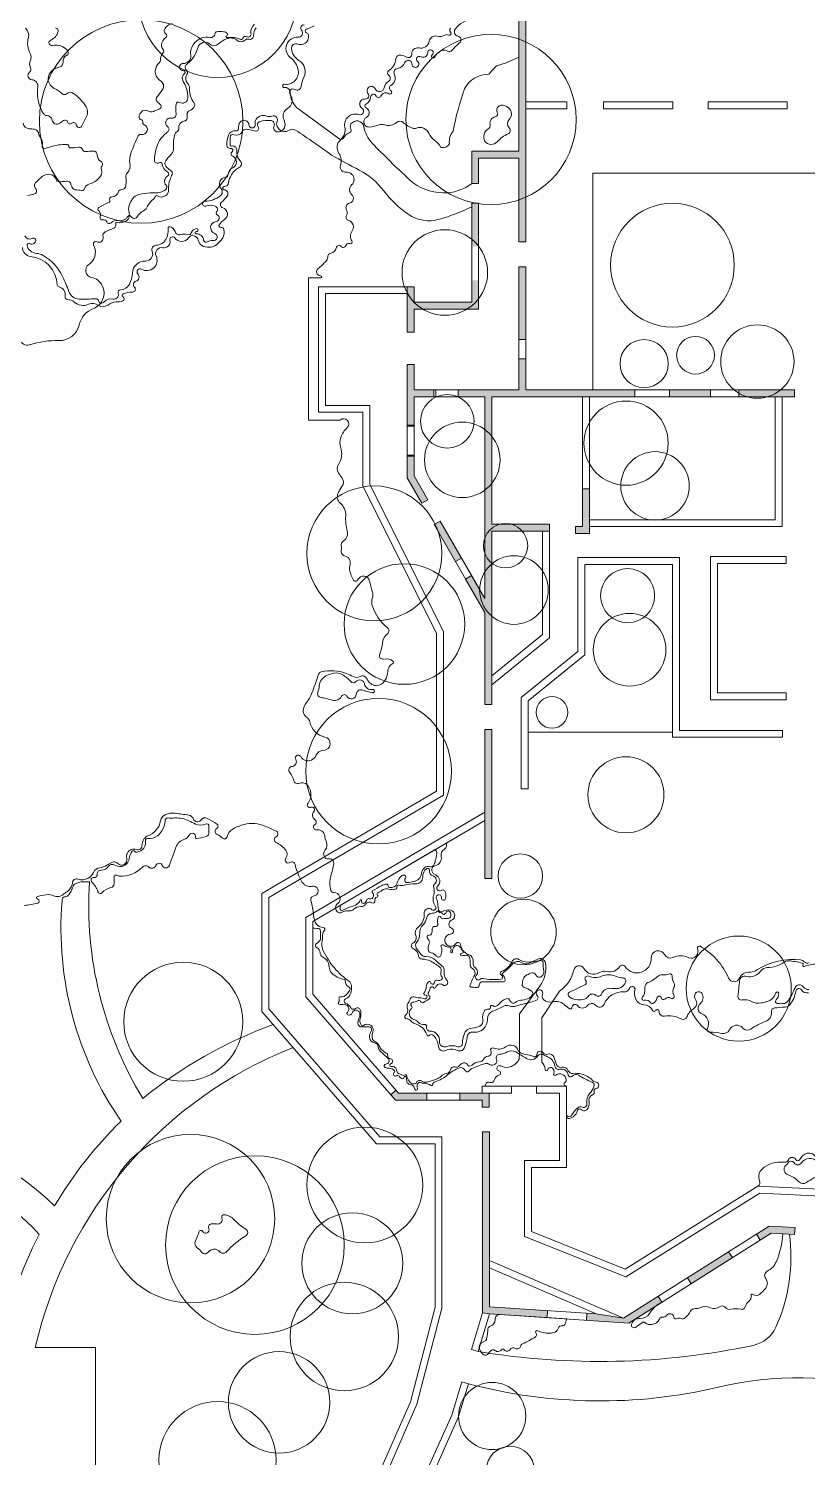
# Model space of a CAD drawing. Header units: millimetres. Extents: x 649586 to 788004, y 156365 to 293101.
# Drawn here: x 687372 to 714205, y 209742 to 258979 of the extents above; entities that cross this region are included whole.
import ezdxf

# ---------------------------------------------------------------- set-up
doc = ezdxf.new("R2010")
doc.units = ezdxf.units.MM
for name, color, linetype in [('archi', 7, 'Continuous'), ('rock', 30, 'Continuous'), ('water', 130, 'Continuous')]:
    doc.layers.add(name, color=color, linetype=linetype)
for name, color, linetype, lineweight in [('archiw', 255, 'Continuous', 0), ('plant', 90, 'Continuous', 0), ('road', 50, 'Continuous', 0)]:
    doc.layers.add(name, color=color, linetype=linetype, lineweight=lineweight)

msp = doc.modelspace()

# ---------------------------------------------------------------- hatches: boundary and pattern name
at = {"layer": 'archiw', "lineweight": 15}
h = msp.add_hatch(color=0, dxfattribs=at)
h.dxf.hatch_style = 1
h.paths.add_polyline_path([(661537, 169234), (661298, 169215), (661383, 168167), (661622, 168187)])
h.paths.add_polyline_path([(661817, 184138), (661577, 184127), (661602, 183578), (661842, 183588)])
h.paths.add_polyline_path([(661769, 185224), (661529, 185213), (661552, 184686), (661792, 184697)])
h.paths.add_polyline_path([(661125, 192974), (661365, 192988), (661314, 193881), (661074, 193868)])
h.paths.add_polyline_path([(661186, 196156), (660946, 196142), (660992, 195335), (661231, 195349)])
h.paths.add_polyline_path([(763625, 292227), (763625, 259422), (762122, 259422), (762122, 259182), (763625, 259182), (763625, 255406), (763865, 255406), (763865, 292227), (763865, 292467), (740086, 292467), (740086, 292227), (740086, 269506), (726598, 269506), (726598, 269035), (724257, 269035), (724257, 284312), (704266, 284312), (704266, 279065), (668998, 279065), (667715, 277743), (665356, 262079), (663663, 258059), (663663, 234492), (660462, 230565), (653640, 230565), (653640, 207333), (657864, 207333), (657864, 201885), (660763, 201885), (660872, 197588), (656789, 197450), (657658, 181179), (660398, 181179), (661138, 171221), (657138, 170775), (657576, 163625), (702454, 162314), (703246, 163037), (704943, 162990), (707445, 162920), (707452, 163160), (705189, 163223), (705263, 165876), (705270, 166116), (705315, 167725), (707292, 167670), (707298, 167909), (706089, 167943), (706115, 168857), (705875, 168863), (705849, 167950), (705081, 167971), (704949, 163230), (703156, 163280), (702364, 162556), (661981, 163737), (661886, 164916), (661646, 164897), (661739, 163744), (657802, 163859), (657629, 166687), (660311, 166936), (660288, 167175), (657614, 166927), (657391, 170562), (661156, 170981), (661240, 169934), (661479, 169953), (661394, 171008), (660639, 181179), (661950, 181179), (661931, 181589), (661692, 181578), (661699, 181419), (660621, 181419), (657886, 181419), (657669, 185465), (659444, 185526), (659664, 182433), (661649, 182522), (661660, 182289), (661899, 182300), (661870, 182963), (661630, 182953), (661639, 182762), (659887, 182684), (659667, 185773), (657657, 185705), (657580, 187139), (661433, 187344), (661446, 187062), (661686, 187072), (661662, 187597), (657567, 187378), (657431, 189926), (661524, 190161), (661424, 191931), (661185, 191918), (661271, 190387), (657419, 190166), (657042, 197218), (660878, 197348), (660894, 197064), (661133, 197077), (661118, 197356), (660997, 202125), (658104, 202125), (658104, 207573), (653880, 207573), (653880, 230325), (660576, 230325), (663903, 234407), (663903, 258011), (665589, 262013), (667941, 277631), (669100, 278825), (704266, 278825), (704266, 254756), (702638, 254756), (702638, 254516), (702638, 253640), (702878, 253640), (702878, 254516), (704266, 254516), (704266, 251633), (704506, 251633), (704506, 265403), (724017, 265403), (724017, 251681), (724257, 251681), (724257, 252385), (725370, 252385), (725370, 252625), (724257, 252625), (724257, 265883), (724017, 265883), (724017, 265643), (704506, 265643), (704506, 278825), (704506, 284072), (724017, 284072), (724017, 268795), (724017, 267474), (724257, 267474), (724257, 268181), (724497, 268181), (724497, 268795), (726598, 268795), (726598, 252382), (727078, 252382), (727078, 252622), (726838, 252622), (726838, 269266), (740086, 269266), (740086, 255406), (740326, 255406), (740326, 292227)])
h = msp.add_hatch(color=0, dxfattribs=at)
h.dxf.hatch_style = 1
h.paths.add_polyline_path([(702878, 252959), (702638, 252959), (702638, 251471), (702878, 251471)])
at = {"layer": 'archiw'}
h = msp.add_hatch(color=0, dxfattribs=at)
h.dxf.hatch_style = 1
h.paths.add_polyline_path([(703332, 246286), (706693, 246286), (708258, 246286), (708258, 246526), (704506, 246526), (704506, 247596), (704266, 247596), (704266, 246526), (702173, 246526), (702173, 246286), (703092, 246286), (703092, 241900), (703092, 239338), (702637, 240128), (702429, 240008), (703092, 238858), (703092, 235687), (703332, 235687), (703332, 236370), (703332, 236679), (703332, 241660), (705082, 241660), (705322, 241660), (705322, 241900), (703332, 241900)])
h.paths.add_polyline_path([(706693, 243113), (706453, 243113), (706453, 241816), (706213, 241816), (706213, 241576), (706693, 241576), (706693, 242056)], flags=17)
h.paths.add_polyline_path([(710869, 246526), (709450, 246526), (709450, 246286), (710869, 246286)])
h.paths.add_polyline_path([(713760, 246526), (711846, 246526), (711846, 246286), (713097, 246286), (713760, 246286)])
h.paths.add_polyline_path([(704506, 250773), (704266, 250773), (704266, 248264), (704506, 248264)])
at = {"layer": 'archiw', "lineweight": 15}
h = msp.add_hatch(color=0, dxfattribs=at)
h.dxf.hatch_style = 1
h.paths.add_polyline_path([(702878, 250303), (702638, 250303), (702638, 249549), (700655, 249549), (700655, 250085), (700415, 250085), (700415, 249845), (700415, 248513), (700655, 248513), (700655, 249309), (702878, 249309)])
h = msp.add_hatch(color=0, dxfattribs=at)
h.dxf.hatch_style = 1
h.paths.add_polyline_path([(701337, 246526), (700655, 246526), (700655, 247405), (700415, 247405), (700415, 245310), (700655, 245310), (700655, 246286), (701337, 246286)])
h.paths.add_polyline_path([(700655, 244242), (700415, 244242), (700415, 243497), (700921, 242621), (701129, 242740), (700655, 243561)])
h = msp.add_hatch(color=0, dxfattribs=at)
h.dxf.hatch_style = 1
h.paths.add_polyline_path([(701554, 242005), (701346, 241885), (702080, 240612), (702288, 240732)])
h = msp.add_hatch(color=0, dxfattribs=at)
h.dxf.hatch_style = 1
h.paths.add_polyline_path([(703332, 234827), (703092, 234827), (703092, 231973), (703092, 231695), (703092, 229688), (703332, 229688)])
h = msp.add_hatch(color=0, dxfattribs=at)
h.dxf.hatch_style = 1
h.paths.add_polyline_path([(701092, 222290), (700122, 222290), (700029, 222398), (699855, 222231), (700012, 222050), (701092, 222050)])
h.paths.add_polyline_path([(703238, 222290), (702998, 222290), (702231, 222290), (702231, 222050), (702998, 222050), (702998, 221810), (703238, 221810), (703238, 222050)])
h = msp.add_hatch(color=0, dxfattribs=at)
h.dxf.hatch_style = 1
h.paths.add_polyline_path([(703248, 220964), (703008, 220964), (703008, 216634), (703008, 214729), (703247, 214692), (705236, 214559), (705252, 214799), (703248, 214932), (703248, 216270), (703248, 216531)])
h = msp.add_hatch(color=0, dxfattribs=at)
h.dxf.hatch_style = 1
h.paths.add_polyline_path([(713778, 217668), (712893, 217716), (712449, 217435), (712578, 217233), (712956, 217472), (713765, 217428)])
h.paths.add_polyline_path([(711619, 216626), (711491, 216829), (710070, 215931), (710199, 215728)])
h = msp.add_hatch(color=0, dxfattribs=at)
h.dxf.hatch_style = 1
h.paths.add_polyline_path([(709195, 215094), (709067, 215296), (707874, 214542), (706929, 214687), (706609, 214708), (706593, 214469), (708053, 214371)])

# ---------------------------------------------------------------- linework, layer by layer
at = {"layer": 'archi', "lineweight": 15}
for points in [[(704266, 278825), (704266, 254756), (702638, 254756), (702638, 254516), (702638, 253640), (702878, 253640), (702878, 254516), (704266, 254516), (704266, 251633), (704506, 251633), (704506, 256218), (705916, 256218), (705916, 256458), (704506, 256458), (704506, 265403)], [(699341, 208942), (700526, 211653), (701375, 214918), (701375, 220553), (699363, 220553), (695412, 225111), (695412, 229172), (701422, 232699), (701422, 238141), (698892, 243211), (698892, 245756), (697361, 245756), (697361, 250085), (700655, 250085), (700655, 249549), (702638, 249549), (702638, 252959), (702878, 252959), (702878, 249309), (700655, 249309), (700655, 248513), (700415, 248513), (700415, 249845), (697601, 249845), (697601, 245996), (699132, 245996), (699132, 243268), (701662, 238197), (701662, 232561), (695652, 229035), (695652, 225200), (699472, 220793), (701615, 220793), (701615, 214887), (700754, 211574), (699534, 208784)], [(711104, 240543), (711104, 236089), (713477, 236089), (713477, 235849), (711104, 235849), (710864, 235849), (710864, 240543), (710864, 240783), (713477, 240783), (713477, 240543), (711104, 240543)], [(718196, 218810), (712501, 219090), (707926, 216233), (704698, 217522), (704698, 219735), (705904, 219735), (705904, 222530), (704871, 222530), (704871, 222290), (705664, 222290), (705664, 219975), (704458, 219975), (704458, 217359), (707950, 215965), (712565, 218847), (718230, 218568)], [(703248, 216270), (703248, 214932), (706929, 214687), (703248, 216270)], [(700523, 208010), (701952, 211200), (702296, 212350), (702526, 212282), (702178, 211116), (700791, 208021)]]:
    msp.add_lwpolyline(points, dxfattribs=at)
for points in [[(709563, 256458), (709563, 256218), (707178, 256218), (707178, 256458)], [(713503, 256458), (713503, 256218), (710788, 256218), (710788, 256458)], [(703332, 236370), (703332, 235687), (703092, 235687), (703092, 238858), (701346, 241885), (701554, 242005), (703092, 239338), (703092, 241900), (703092, 246286), (700655, 246286), (700655, 243561), (701129, 242740), (700921, 242621), (700415, 243497), (700415, 247405), (700655, 247405), (700655, 246526), (704266, 246526), (704266, 250773), (704506, 250773), (704506, 246526), (713760, 246526), (713760, 246286), (713337, 246286), (713337, 241816), (706693, 241816), (706693, 241576), (706213, 241576), (706213, 241816), (706453, 241816), (706453, 246286), (704506, 246286), (703332, 246286), (703332, 241900), (705322, 241900), (705322, 241660), (705322, 237984)], [(713097, 242056), (706693, 242056), (706693, 246286), (713097, 246286)], [(705082, 241660), (705082, 238098), (703332, 236679), (703332, 241660)], [(704581, 235816), (704581, 232781), (704341, 232781), (704341, 235930), (706299, 237519), (706299, 240751), (709801, 240751), (709801, 234796), (713352, 234796), (713352, 234556), (709801, 234556), (709561, 234556), (709561, 240511), (706539, 240511), (706539, 237404)], [(703092, 231695), (697165, 228208), (697165, 225709), (700122, 222290), (702998, 222290), (702998, 222530), (704013, 222530), (704013, 222290), (703238, 222290), (703238, 222050), (703238, 221810), (702998, 221810), (702998, 222050), (700012, 222050), (696925, 225619), (696925, 228346), (703092, 231973), (703092, 234827), (703332, 234827), (703332, 229688), (703092, 229688)], [(703008, 214729), (703008, 216634), (703008, 220964), (703248, 220964), (703248, 216531), (707874, 214542), (712893, 217716), (713778, 217668), (713765, 217428), (712956, 217472), (708053, 214371), (703247, 214692), (702858, 213392), (702628, 213461)]]:
    msp.add_lwpolyline(points, close=True, dxfattribs=at)
at = {"layer": 'archiw', "lineweight": 15}
for p, q in [((704506, 256218), (704506, 256458)), ((700415, 249845), (700415, 250085)), ((704506, 248264), (704266, 248264)), ((704506, 247596), (704266, 247596)), ((701337, 246286), (701337, 246526)), ((701405, 246526), (701405, 246286)), ((702173, 246526), (702173, 246286)), ((713097, 246286), (713760, 246286)), ((700415, 245310), (700655, 245310)), ((700415, 244242), (700655, 244242)), ((706693, 242056), (706693, 241816)), ((705082, 241660), (705322, 241660)), ((705082, 241660), (705322, 241660)), ((702080, 240612), (702288, 240732)), ((702429, 240008), (702637, 240128)), ((703332, 236370), (703332, 236679)), ((703092, 231973), (703092, 231695)), ((700029, 222398), (699855, 222231)), ((701092, 222290), (701092, 222050)), ((702231, 222290), (702231, 222050)), ((703238, 222290), (702998, 222290)), ((712449, 217435), (712578, 217233)), ((711491, 216829), (711619, 216626)), ((703248, 216270), (703248, 216531)), ((710070, 215931), (710199, 215728)), ((709067, 215296), (709195, 215094)), ((703247, 214692), (703008, 214729)), ((703008, 214729), (703247, 214692)), ((705252, 214799), (705236, 214559)), ((706609, 214708), (706593, 214469)), ((706929, 214687), (707874, 214542))]:
    msp.add_line(p, q, dxfattribs=at)
at = {"layer": 'archiw'}
for points in [[(704266, 248264), (704506, 248264), (704506, 250773), (704266, 250773)], [(700415, 245276), (700655, 245276), (700655, 246286), (701405, 246286), (701405, 246526), (700655, 246526), (700655, 247405), (700415, 247405)], [(706693, 246286), (708258, 246286), (708258, 246526), (704506, 246526), (704506, 247596), (704266, 247596), (704266, 246526), (702173, 246526), (702173, 246286), (703092, 246286), (703092, 241900), (703092, 239338), (702637, 240128), (702429, 240008), (703092, 238858), (703092, 235687), (703332, 235687), (703332, 236370), (703332, 236679), (703332, 241660), (705082, 241660), (705322, 241660), (705322, 241900), (703332, 241900), (703332, 246286)], [(700655, 244283), (700415, 244283), (700415, 243497), (700921, 242621), (701129, 242740), (700655, 243561)]]:
    msp.add_lwpolyline(points, close=True, dxfattribs=at)
for points in [[(710869, 246286), (710869, 246526), (709450, 246526), (709450, 246286)], [(709450, 246286), (710869, 246286)], [(713097, 246286), (713760, 246286), (713760, 246526), (711846, 246526), (711846, 246286)], [(711846, 246286), (713097, 246286)], [(706693, 243113), (706453, 243113), (706453, 241816), (706213, 241816), (706213, 241576), (706693, 241576), (706693, 242056)], [(706693, 242056), (706693, 243113)]]:
    msp.add_lwpolyline(points, dxfattribs=at)
at = {"layer": 'plant', "lineweight": 15}
for centre, radius in [((693882, 260022), 2729), ((691250, 255778), 3506), ((703305, 255844), 2932), ((709555, 250826), 2131), ((701713, 250573), 1473), ((712481, 247505), 1264), ((708580, 247433), 831), ((710350, 247722), 650), ((701798, 245446), 923), ((707958, 244694), 1451), ((702315, 244119), 1301), ((708955, 243221), 1179), ((699284, 240893), 2324), ((703805, 241159), 764), ((704096, 239632), 1183), ((700319, 238460), 2078), ((708010, 239436), 932), ((708079, 237574), 1250), ((699431, 233391), 2509), ((705406, 235413), 546), ((707954, 232576), 1310), ((704315, 229775), 764), ((704424, 227848), 1128), ((711841, 225899), 1810), ((692701, 224755), 2050), ((698957, 219129), 1994), ((692950, 217968), 2902), ((695171, 217060), 3079), ((698527, 216430), 1741), ((698250, 213908), 1868), ((696004, 211638), 1748), ((703345, 211167), 1158), ((693884, 209645), 2019), ((703969, 209299), 828)]:
    msp.add_circle(centre, radius, dxfattribs=at)
at = {"layer": 'road', "lineweight": 15}
for points in [[(687266, 258994, -0.282341), (687365, 258669, 0.188612), (687433, 258102, -0.251149), (687433, 257881, 0.264408), (687440, 257636, -0.382796), (687409, 257476, 0.685947), (687484, 257216, -0.427362), (687692, 256957, 0.142696), (687812, 256178, 0.058421), (687905, 256028, 0.229699), (687998, 255983, -0.368009), (688180, 255828, 0.552072), (688447, 255715, 0.012906), (688578, 255811, -0.539397), (688718, 255763, 0.558174), (688862, 255719, -0.603981), (689013, 255660, 0.774643), (689212, 255633, -0.042297), (689349, 255900, 0.285006), (689351, 256287, 0.100278), (688922, 256746, 0.353968), (688676, 256731, -0.388839), (688532, 256731, 0.072657), (688256, 256918, -0.646938), (688275, 257590, -0.011241), (688463, 257663, 0.351219), (688560, 257823, -0.318293), (688682, 258052, 0.482226), (688717, 258219, 0.284182), (688199, 258393, -0.920021), (688137, 258583, 0.234523), (688389, 258873, 0.441313), (688305, 259001, -2.320261)], [(692316, 259157, 0.218912), (692061, 258968, 0.383959), (692102, 258793, -0.521789), (692102, 258671, 0.223102), (691952, 258412, 0.22297), (692003, 258273, -0.419085), (692003, 258130, 0.208426), (691914, 257908, -0.21395), (691870, 257803, 0.181197), (691737, 257532, 0.292906), (691915, 257183, -0.424638), (691989, 256879, -0.039216), (691800, 256627, 0.426751), (691815, 256446, -0.04727), (691924, 256341, -0.366917), (691924, 256245, -0.149319), (691815, 256176, 0.037004), (691674, 256124, -0.256564), (691480, 256140, 0.299539), (691302, 256140, 0.157401), (691190, 256000, 0.184165), (691190, 255882, 0.30339), (691252, 255838, -0.499113), (691307, 255760, 0.398995), (691352, 255666, -0.933091), (691252, 255332, 0.355214), (691147, 255281, 0.01684), (690894, 254672, 0.137274), (690864, 254342, -0.231664), (690769, 254000, 0.207666), (690726, 253868, -0.046451), (690726, 253575, -0.400635), (690548, 253420, 0.359518), (690475, 253366, -0.333205), (690245, 253176, 0.524533), (690172, 253057, -0.441149), (690137, 252980, 0.068034), (689796, 252814, 0.491524), (689789, 252697, -0.313375), (689839, 252490, 0.601949), (689926, 252389, -0.377538), (690064, 252315, 0.551687), (690215, 252283, -0.257501), (690475, 252363, 0.335578), (690801, 252517, -0.604806), (690886, 252517, 0.232321), (690995, 252437, 0.307911), (691101, 252485, -0.13594), (691334, 252702, 0.181466), (691475, 252858, -0.152866), (691647, 253073, 0.163974), (691735, 253187, -0.482386), (691810, 253214, 0.307294), (692102, 253225, 0.25398), (692193, 253419, -0.10805), (692250, 253783, -0.001884), (692318, 253955, 0.378745), (692269, 254090, -0.099392), (692100, 254233, -0.350146), (692100, 254426, -0.009618), (692296, 254663, 0.195468), (692363, 254862, -0.080352), (692412, 255344, -0.233361), (692472, 255413, 0.335374), (692546, 255539, -0.410591), (692745, 255794, 0.353324), (692835, 255889, 0.041639), (692835, 256027, -0.339673), (692913, 256148, 0.141385), (693069, 256260, 0.345173), (693069, 256428, -0.181297), (692922, 256894, 0.20002), (692850, 257094, -0.346433), (692829, 257398, 0.37849), (692810, 257548, -0.452786), (692810, 257733, 0.028098), (692974, 257894, 0.08575), (693160, 258187, 0.034684), (693206, 258321, -0.550675), (693605, 258448, 0.364905), (693915, 258448, -0.064906), (694187, 258623, -0.301416), (694564, 258568, 0.38241), (694807, 258568, -0.245084), (694969, 258609, 0.499413), (695126, 258740, -0.187659), (695212, 258999, -0.132349)], [(702638, 253640, -0.171356), (701657, 253315, -0.182493), (700485, 253783, -0.017257), (699208, 255035, -0.145605), (698921, 255600, 0.672019), (698479, 255692, 0.305316), (698479, 255513, -0.48464), (698442, 255398, 0.178451), (698207, 255195, -0.589066), (698065, 255195), (696684, 256198, -0.238538), (696386, 256777, 0.455313), (696187, 256948, -1.155856), (696187, 257059, 0.507335), (696663, 257544, 0.196111), (696400, 257973, -0.537443), (696432, 258625, -0.150118), (696655, 258680, 0.652984), (696780, 258922, -0.645674), (696872, 259108, 0.671046)], [(687340, 253224, -0.022175), (687551, 253272, 0.607236), (687613, 253473, -0.417543), (687613, 253669, -0.015188), (687752, 253798, -0.00348), (687857, 253889, -0.527702), (688331, 253760, 0.318015), (688413, 253701, 0.045858), (688675, 253724, -0.426017), (688833, 253609, 0.172204), (688912, 253457, 0.168212), (688978, 253427, -0.019893), (689196, 253400, 0.367382), (689302, 253464, -0.239057), (689453, 253612, 0.089966), (689728, 253757, 0.121954), (689879, 253950, 0.213579), (689879, 254116, -0.28386), (689894, 254231, 0.483676), (689854, 254413, -0.304436), (689737, 254616, 0.449397), (689594, 254760, 0.007896), (689341, 254743, -0.336321), (689227, 254815, 0.357276), (689099, 254890, -0.051336), (688798, 254873, -0.468179), (688756, 254928, 0.464832), (688716, 254981, 0.098081), (688088, 254893, -0.034677), (687934, 254852, -0.540656), (687844, 254943, 0.245092), (687759, 255259, -0.171602), (687727, 255332, 0.333777), (687576, 255508, 0.050759), (687394, 255529, -0.386223), (687191, 255718, 0.382694)], [(702638, 252839, -0.041348), (701513, 252406, -0.227258), (700452, 252579, -0.078127), (699611, 253386, 0.109691), (698765, 254102, -0.004973), (697812, 254615, 0.016909), (696567, 255479, 0.294673), (696363, 255479, -0.462742), (695934, 255609, -0.208089), (695934, 255779, 0.670057), (695753, 255965, -0.192457), (695566, 255965, 0.355592), (695208, 255853, 0.212014), (695180, 255688, -1.115869), (694966, 255658, 0.718068), (694658, 255750, 0.195444), (694610, 255547, -0.514952), (694512, 255451, 0.370545), (694261, 255303, 0.067133), (694198, 254985, 0.460374), (694337, 254851, -0.745301), (694384, 254734, 0.569899), (694405, 254581, -0.665984), (694405, 254184, 0.29823), (694247, 253950, -0.383029), (694156, 253853, 0.611928), (694002, 253467, -0.43395), (693977, 253216, -0.154543), (693449, 253027, 1.174416), (693482, 252864, -0.180738), (693802, 252864, -0.531319), (693849, 252667, 0.51529), (693871, 252565, -0.774465), (693835, 252332, 0.801471), (693784, 251919, -0.933597), (693715, 251671, 0.21791), (693539, 251631, -0.602601), (693404, 251693, 0.43333), (693156, 251901, -1.12843), (693156, 251981, 1.12843), (693156, 252087, 0.296162), (692977, 251937, -0.412575), (692867, 251879, 0.147526), (692611, 251879, -0.418854), (692418, 251985, 0.303908), (692224, 252149, 0.494127), (692180, 252104, -0.176275), (692102, 251715, -0.249053), (691763, 251513, 0.521294), (691631, 251303, -0.546097), (691402, 250969, 0.407649), (690948, 250550, -0.102481), (690848, 250168, -0.285328), (690541, 249978, 0.52121), (690459, 249862, -0.608808), (690274, 249660, 0.301671), (689980, 249563, -0.626964), (689778, 249607, 0.367763), (689693, 249670, -0.027357), (689116, 249658, -0.307624), (688757, 249921, 0.024776), (688545, 250433, 0.15354), (687870, 251163, 0.115079), (687640, 251232, -0.336162), (687320, 251508, -0.645667), (687405, 251571, 0.45456), (687614, 251645, 0.715603), (687491, 251750, -0.478405), (687249, 251839, 0.51515)], [(703110, 222530, -0.594353), (703254, 222664, 0.446163), (703427, 222761, -0.285768), (703575, 222912, 0.785703), (703575, 223062, -1.123363), (703638, 223232, 0.441941), (704269, 223470, 0.028504), (704281, 223592), (704291, 225030), (704984, 225980, 0.194048), (705183, 226771, 0.550549), (704894, 226903, -0.297785), (704259, 226903, 0.462218), (704035, 226837, -0.196967), (703664, 226482, 0.669685), (703662, 226357, -0.766486), (703642, 226219, -0.082222), (703008, 226247, 0.267074), (702934, 226223, -1.004216), (702796, 226349, 0.453297), (702768, 226608, -0.29318), (702689, 226801, 0.375146), (702526, 227077, -0.290207), (702249, 227413, 0.697534), (702094, 227449, -1.628882), (701909, 227773, 0.7949), (701945, 227974, -0.659128), (701945, 228251, 0.725223), (701914, 228596, 0.187581), (701631, 228555, -0.551005), (701490, 228630, 0.022833), (701459, 228894, 0.081768), (701427, 228989, -1.364945), (701602, 229022, 0.978258), (701736, 229002, 0.08379), (701736, 229213, 0.53057), (701586, 229281, -0.929565), (701472, 229441, 0.382156), (701511, 229704, 0.137937), (701354, 229840, -0.722662), (701390, 230137, 0.422799), (701589, 230445, -0.33111), (701703, 230706, 0.427418), (701752, 230907, -0.875737)], [(678322, 225000), (678533, 224933, 0.183914), (678960, 224958, -0.123992), (679091, 224981, -0.160502), (682582, 223544, -0.212129), (683732, 221125, -0.10992), (688271, 218412, -0.066046), (690560, 221327, -0.172891), (688525, 228919, -0.076455), (688549, 229020, -0.312718), (688603, 229056, 0.214916), (688740, 229113, 0.081625), (688836, 229256, 0.01378), (688903, 229415, -0.210756), (689011, 229524, -0.103398), (689358, 229581, -0.000507), (689468, 229576, 0.153743), (691308, 222115, -0.081999), (695801, 224661, 0.698138)], [(714270, 226781, -0.293628), (714097, 226823, 0.173985), (713972, 226885, 0.172344), (712488, 226550, -0.144841), (712171, 226460, 0.304944), (711868, 226261, -0.66407), (711485, 226261, 0.167859), (710505, 227354, 0.685288), (710420, 227283, -0.240668), (710382, 227027, -0.368686), (710117, 226961, 0.229509), (709572, 226967, -0.409435), (709290, 227065, 0.809379), (708824, 226948, -0.755783), (707926, 226656, 0.533847), (707737, 226656, -0.317685), (707295, 226487, 0.200976), (707041, 226450, -0.422), (706500, 226591, 0.68643), (706157, 226539, -0.190358), (705664, 225810), (705054, 224890), (705054, 223364, -0.163903), (705170, 223104, 0.911468), (705263, 223104, -0.518516), (705387, 223175, -0.407146), (705465, 222971, 0.78596), (705542, 222912, -0.617517), (705892, 222754, -0.276946), (705837, 222651, 0.572557), (705837, 222574, -0.172629), (705873, 222530)], [(696486, 223872, 0.246991), (687605, 213530), (689677, 213530), (689677, 208947), (693586, 208947), (693586, 208024)], [(680426, 208024), (680426, 208947), (684071, 208947), (684071, 213530), (686391, 213530, -0.069071), (687739, 217425, 0.1391), (683571, 220016, 0.041826), (680138, 209075, 0.046499), (679943, 207552, -0.008998), (679530, 199697, 0.027164), (679437, 194029), (680392, 194029), (680392, 194821)], [(713586, 217438, -0.13987), (713120, 214233, -0.239283), (712340, 213604, -0.093543), (702858, 213392, -6.314779)], [(702526, 212282, 0.123369), (711143, 212162, -0.122359), (716957, 212093, 0.054937), (730191, 210151, 0.034733), (738889, 210443, 28.791105)]]:
    msp.add_lwpolyline(points, format="xyb", dxfattribs=at)
for points in [[(706812, 246526), (706812, 253991), (721595, 253991), (721595, 246519)], [(704581, 234734), (709561, 234734)]]:
    msp.add_lwpolyline(points, dxfattribs=at)
at = {"layer": 'rock', "lineweight": 15}
msp.add_lwpolyline([(704266, 268273), (704266, 257994), (703825, 257796), (703496, 257690)], dxfattribs=at)
for points in [[(687062, 248272, 0.429126), (687406, 248084, -0.085576), (688421, 248227, 0.358705), (689111, 248760, -0.250376), (689609, 249334, 0.446574), (689910, 250124, 0.230377), (689540, 250401, -0.667603), (689448, 250850, 0.260774), (689673, 251299, 0.11049), (689613, 251515, -0.732499), (689725, 251629, 0.650582), (689937, 251800, -0.363567), (690016, 251972, -0.007169), (690307, 252104, 0.381802), (690373, 252250, -0.58015), (690419, 252298, 0.207841), (690743, 252357, 0.345002), (690837, 252642, -0.174685), (690837, 252881, -0.061913), (690954, 253112, -0.193953), (691174, 253261, -0.031259), (691563, 253319, -0.043171), (691709, 253319, 0.187535), (692097, 253432, 0.440947), (692110, 253585, -0.491939), (692162, 253891, 0.601519), (692162, 254044, -0.237002), (691972, 254311, 0.557775), (691864, 254357, -0.621901), (691708, 254442, -0.066642), (691787, 254899, -0.163397), (692163, 255417, 0.515603), (692163, 255600, -0.80639), (692288, 255893, 0.497983), (692455, 256043, -0.042894), (692455, 256377, -0.560471), (692572, 256435, 0.586519), (692858, 256592, 0.077111), (692811, 256912, 0.064332), (692698, 257158, -0.375114), (692743, 257431, 0.72816), (692701, 257536, -1.071182), (692701, 257777, 0.472889), (692958, 258049, -0.356817), (693337, 258656, -0.130894), (693627, 258676, 0.446393), (693789, 258798, -0.365591), (693863, 258872, -0.042049), (694089, 258872, -0.205611), (694212, 258807, -0.495913), (694191, 258724, 0.822917), (694203, 258667, -0.008779), (694457, 258667, -0.134663), (694647, 258611, 0.477575), (694758, 258650, -0.46509), (694890, 258700, 0.63537), (695035, 258803, -0.280285), (695161, 259132, 0.04527)], [(703496, 257690), (703228, 257403, 0.283643), (702388, 256907, 0.034182), (701997, 255448, 0.192996), (701870, 255006, -0.334199), (701579, 254886, 0.097483), (701378, 255112, -0.120823), (701165, 255375, 0.390835), (700733, 255550, -0.181925), (700601, 255550, -0.093239), (700282, 255744, 0.38315), (700050, 255744, -0.276907), (699630, 255663, 0.176169), (699461, 255663, -0.069015), (699110, 255587, -0.415082), (698922, 255750, -0.293076), (699013, 255917, 0.342982), (699104, 256126, 0.23003), (698999, 256250, -0.65219), (698999, 256376, 0.297188), (699154, 256614, -0.824845), (699348, 256652, 0.675628), (699511, 256652, -0.48384), (699787, 256733, 1.040362), (699856, 256840, -0.569732), (699856, 257021, 0.179889), (699987, 257184, 0.194159), (699974, 257408, -0.496372), (700075, 257604, 0.25241), (700338, 257810, -0.815776), (700579, 257759, 1.590666), (700771, 257850, -0.925125), (700881, 258010, 0.580982), (701123, 258151, -1.684405), (701273, 258071, 1.289689), (701355, 257996, -0.166986), (701589, 258216, -0.251716), (701810, 258200, 0.375171), (701958, 258223, -0.048155), (702224, 258485, 0.640734), (702165, 258718, -0.551541), (702070, 258956, -0.221321), (702696, 259305, 0.462399)], [(703087, 255104, -0.392606), (703203, 255520, 0.313665), (703271, 255674, -0.415585), (703450, 255940, 0.509001), (703522, 256095, -0.555315), (703658, 256337, -0.179737), (703900, 256259, -0.444126), (703929, 255843, 0.40302), (703929, 255558, -0.514451), (703890, 255350, 0.099448), (703522, 255080, -0.475917), (703087, 255104, -1.39818)], [(697535, 235913), (697839, 235832, 0.352469), (698158, 235972, -0.608676), (698336, 235972, 0.773603), (698662, 236046, -0.488897), (698854, 236187, 0.009775), (699218, 236091, 1.273712), (699218, 236209, -0.43897), (698951, 236387, 0.634235), (698647, 236476, -0.450107), (698476, 236476, 0.078376), (698180, 236720, 0.192568), (697891, 236765, 0.031674), (697669, 236698, 0.156784), (697461, 236535, 0.1261), (697389, 236334, -0.070112), (697335, 236106, 0.361182), (697385, 235956, 0.141778), (697535, 235913, -0.270549)], [(690497, 229774, 0.212025), (691299, 230087, -0.416849), (691513, 230087, 0.549619), (691757, 230141, -0.69915), (691979, 230141, 0.69915), (692223, 230141, 0.0016), (692353, 230500, 0.001182), (692447, 230765, -0.230223), (692720, 231034, 0.188173), (692911, 231194, -0.88097), (693125, 231110, 0.520015), (693159, 231070, 0.052322), (693492, 231139, 0.36582), (693588, 231291, -0.070477), (693588, 231483, 0.602523), (693468, 231569, -0.232863), (693120, 231569, 0.004094), (692898, 231677, 0.120772), (692412, 231776, -0.019784), (692172, 231776, 0.41889), (692073, 231683, -0.13841), (691965, 231332, -0.084688), (691811, 231164, -0.200444), (691475, 231074, 0.493737), (691403, 231002, -0.396784), (691112, 230597, -0.293861), (691022, 230633, 0.51547), (690943, 230633, 0.118637), (690838, 230371, -0.344461), (690563, 230110, -0.155803), (690325, 230161, 0.402747), (690131, 230113, -0.27309), (689875, 229980, 0.459905), (689736, 229835, -0.489055), (689618, 229723, 0.687642), (689542, 229590, -0.019217), (689675, 229415, -0.083964), (689760, 229237, 0.59555), (689908, 229204, -0.162735), (690201, 229376, 0.349061), (690316, 229515, 0.00956), (690316, 229747, -0.46439), (690385, 229808, -0.073373), (690497, 229774, 0.205539)], [(698113, 228766), (698104, 228657, 0.60644), (698200, 228597, -0.067242), (698514, 228728, 0.116538), (698733, 228845, 0.122842), (698798, 228940, -1.033973), (698845, 228921, 0.71523), (698932, 228839, 0.18967), (699028, 228951, -0.408344), (699115, 228995, 0.443557), (699257, 229077, 0.241486), (699224, 229199, -0.466921), (699235, 229273, -0.019148), (699528, 229441, -0.079133), (699706, 229500, -0.496953), (699755, 229453, 0.3805), (699807, 229380, 0.387019), (700063, 229524, -0.131229), (700236, 229790, -0.403609), (700355, 229785, -0.403428), (700355, 229696, 0.370274), (700348, 229583, 0.279196), (700432, 229550, -0.004618), (700640, 229584, 0.342006), (700908, 229866, -0.202845), (701020, 230069, -0.262857), (701198, 230097, 0.37239), (701327, 230144, 0.069661), (701385, 230298, 0.019531), (701433, 230549, 0.257384), (701381, 230688), (698113, 228766)], [(701446, 228570, -0.248037), (701272, 228491, 0.379992), (701091, 228348, -0.150728), (700963, 228100, 0.205387), (700848, 227804, -0.182879), (700744, 227495, 0.322551), (700731, 227296, 0.037615), (700895, 227073, 0.227446), (701064, 226998, -0.210563), (701415, 226858, 0.036357), (701615, 226681, -0.272477), (701695, 226486, 0.226105), (701789, 226181, -0.921968), (701646, 226025, 0.539914), (701403, 225943, -0.644948), (701327, 225930, 0.651064), (701213, 225909, -0.087297), (701144, 225749, 0.432472), (701164, 225662, -0.577622), (701164, 225530, 0.008459), (700984, 225422, -0.423859), (700880, 225448, 0.423838), (700766, 225477, -0.123177), (700606, 225425, 0.671094), (700565, 225301, -0.45872), (700565, 225211, 0.587305), (700642, 224835, -0.131437), (700791, 224740, 0.253839), (701018, 224661, -0.555795), (701087, 224583, 0.502853), (701199, 224432, -0.436552), (701530, 224075, 0.541514), (701764, 223896, -0.170689), (702157, 223896, 0.510063), (702320, 224008, -0.07603), (702374, 224317, -0.300204), (702658, 224539, 0.085388), (702905, 224601, 0.358081), (703022, 224835, -0.212412), (703080, 225132, -0.291357), (703222, 225190, 0.555456), (703288, 225263, -0.739777), (703363, 225312, 0.429132), (703548, 225333, -0.136492), (703827, 225547, -0.454665), (703966, 225476, 0.559373), (704150, 225418, -0.156805), (704334, 225497, 0.055216), (704562, 225544, 0.20027), (704730, 225688, 0.390431), (704693, 225817, 0.046549), (704446, 225938, -0.336999), (704380, 226043, -0.048964), (704414, 226222, -0.207917), (704535, 226367, -0.045624), (704717, 226438, -0.383116), (704848, 226375, 0.513566), (705060, 226324, 0.26529), (705122, 226503, -0.049221), (705098, 226786, 0.514074), (704987, 226868, -0.051232), (704777, 226823, 0.091163), (704618, 226776, -0.277596), (704347, 226794, 0.376749), (704061, 226762, -0.03436), (703700, 226418, 0.468947), (703700, 226373, -0.200271), (703793, 226195, -0.424242), (703740, 226134, -0.026133), (703034, 226134, 0.416205), (702891, 226004, -0.453151), (702798, 225930, 0.039192), (702609, 225948, -0.51462), (702575, 225999, -0.035559), (702734, 226354, 0.392857), (702676, 226577, -0.288221), (702585, 226768, 0.103892), (702566, 226975, 0.382502), (702452, 227044, -0.093845), (702274, 227044, -0.828412), (702274, 227105, 0.119824), (702340, 227135, 0.349725), (702347, 227166, 0.085504), (702222, 227345, 0.447348), (702036, 227336, 0.162929), (701972, 227161, -1.162828), (701915, 227171, 0.168193), (701915, 227311, 0.366183), (701882, 227330, -0.215389), (701711, 227375, 0.281716), (701591, 227391, 0.433175), (701580, 227358, -0.176669), (701605, 227166, -0.017996), (701573, 227043, -0.653032), (701410, 227023, 0.239551), (701245, 227127, -0.303365), (701146, 227208, -0.226361), (701179, 227437, 0.304595), (701179, 227534, -0.036708), (701110, 227655, -0.647237), (701186, 227744, 0.396507), (701258, 227781, 0.112901), (701279, 227951, -0.505936), (701373, 228037, 0.52299), (701471, 228132, -0.110963), (701484, 228355, -0.751717), (701570, 228355, 0.356676), (701641, 228306, -0.010244), (701835, 228317, 0.30888), (701908, 228371, 0.167644), (701908, 228505, 0.223543), (701847, 228567, 0.378917), (701768, 228537, -0.08362), (701716, 228468, -0.502165), (701629, 228483, 0.314847), (701567, 228517, -0.311283), (701500, 228552, 0.406141), (701446, 228570, 4.360814)], [(697165, 227027), (697165, 225709), (700122, 222290), (702998, 222290), (702998, 222530), (705904, 222530), (705904, 221573, 0.749702), (706070, 221525, -0.070427), (706292, 221784, -0.282982), (706454, 221812, 0.59081), (706607, 221936, -0.234324), (706709, 222293, 0.08272), (706852, 222515, 0.403885), (706797, 222663, -0.017269), (706315, 222913, 0.354659), (706097, 222876, -0.654218), (705964, 222918, 0.464911), (705673, 223116, -0.45451), (705504, 223226, 0.271937), (705251, 223547, -0.042516), (705096, 223623, 0.409876), (704914, 223579, -0.415743), (704523, 223489, 0.006291), (704154, 223714, 0.27442), (703862, 223714, -0.119236), (703596, 223632, 0.510697), (703494, 223471, -0.748993), (703256, 223285, 0.224508), (703102, 223313, 0.050283), (702644, 223140, 0.099994), (702535, 223055, -0.569744), (702410, 223077, 0.409482), (702221, 223164, 0.090558), (701802, 222921, -0.10164), (701378, 222688, 0.306261), (701297, 222588, -0.581091), (701241, 222561, 0.170936), (700982, 222635, -0.137379), (700887, 222656, 0.435698), (700774, 222617, 0.185045), (700767, 222458, -1.083129), (700682, 222437, 0.339828), (700516, 222593, -0.325802), (700407, 222691, -0.024334), (700382, 222841, 0.892928), (700310, 222841, -0.564815), (700219, 222799, -0.08168), (700136, 222879, 0.426006), (700042, 222890, -0.514529), (699951, 222915, -0.315164), (699975, 223009, 0.378207), (699983, 223062, 0.269617), (699801, 223153, -0.129978), (699656, 223182, -0.797929), (699683, 223296, 0.323345), (699789, 223372, 0.297412), (699759, 223490, -0.000139), (699484, 223741, -0.198703), (699417, 223884, 0.352457), (699290, 224028, -0.435156), (699123, 224282, -0.050687), (699184, 224454, 0.555451), (699102, 224582, 0.002828), (698837, 224577, -0.342047), (698732, 224654, -0.204252), (698763, 224895, 0.19814), (698784, 225050, 0.414911), (698614, 225149, 0.256394), (698517, 225057, -0.450162), (698370, 224992, -0.520396), (698355, 225077, 0.325265), (698384, 225269, 0.346869), (698198, 225353, -0.156241), (698070, 225362, -0.495096), (698052, 225424, 0.267383), (698068, 225550, -0.578332), (698116, 225615, 0.259466), (698337, 225703, 0.004959), (698434, 225825, 0.477324), (698402, 225959, -0.307492), (698284, 226165, 0.393056), (698246, 226212, -0.173931), (697812, 226444, -0.174707), (697732, 226640, 0.182385), (697622, 226897, 0.07644), (697500, 226990, -0.281315), (697415, 227138, 0.305243), (697311, 227302, -0.653971), (697311, 227465, 0.295105), (697434, 227651, 0.005242), (697434, 227874, 0.512338), (697301, 227968, -0.276961), (697165, 227997), (697165, 227027)], [(711811, 225641, 0.004438), (711867, 226156, -0.449365), (712100, 226319, 0.306315), (712605, 226509, -0.243211), (712822, 226621, 0.15889), (713404, 226811, -0.176341), (713551, 226854, -0.050781), (714029, 226773, -0.521139), (714052, 226707, 0.768259), (714095, 226655, -0.122977), (714520, 226734, -0.276617)], [(706561, 226038), (706008, 225774, 0.508328), (705979, 225645, 0.190265), (706232, 225517, 0.046862), (706477, 225517, 0.24088), (706654, 225629, -0.484087), (706915, 225665, 0.536512), (707111, 225709, -0.358213), (707457, 225906, 0.085384), (707702, 225906, 0.317402), (707946, 226151, 0.458066), (707854, 226263, -0.103553), (707597, 226323, 0.221748), (707115, 226323, -0.221748), (706674, 226323, 0.785884), (706561, 226183, -0.340886), (706561, 226038, 3.389031)], [(708596, 225756, 0.028868), (708604, 225947, -0.314895), (708712, 226106, 0.093333), (709034, 226305, -0.204962), (709218, 226369, 0.110991), (709453, 226405, -0.533271), (709544, 226341, 0.135425), (709608, 226094, -0.267058), (709608, 225931, 0.267058), (709608, 225668, -0.781368), (709500, 225565, 0.36315), (709297, 225537, -0.623721), (709174, 225573, 0.840346), (709022, 225573, -0.232719), (708883, 225382, -0.416213), (708807, 225405, 0.36949), (708592, 225493, -0.803768), (708523, 225609, 0.179733), (708596, 225756, -0.900359)], [(714254, 225868, -0.267552), (714062, 225957, 0.590307), (713778, 225925, -0.053131), (713523, 225457, -0.226188), (713391, 225381, -0.037991), (713173, 225381, -0.639558), (713126, 225506, 0.210615), (713215, 225736, 0.837341), (713119, 225748, -0.260351), (712800, 225447, -0.004608), (712609, 225401, -0.194863), (712281, 225452, 0.188292), (711961, 225506, -0.506204), (711811, 225641)], [(713453, 219803, 0.545287), (713542, 219478, -0.132153), (713903, 219248, 0.372472), (714170, 219216, -0.046801), (714694, 219504, -0.255132)], [(714550, 219919, 0.496295), (713996, 219890, -0.52937), (713748, 219890, 0.581195), (713525, 219873, -0.184841), (713453, 219803, 13.021199)], [(693236, 217479), (693119, 217209, 0.350836), (693185, 216969, -0.077918), (693345, 216808, 0.508323), (693550, 216808, -0.475115), (693958, 216830, 0.44274), (694192, 216830, -0.072445), (694856, 217377, 0.563615), (694856, 217610, -0.036283), (694630, 217771, -0.030488), (694459, 217930, 0.168004), (694119, 218106, 0.573372), (694031, 217997, -0.598034), (693849, 217786, 0.109919), (693659, 217786, 0.47562), (693579, 217625, -0.961369), (693375, 217523, 0.820071), (693236, 217479, 1.250453)], [(708053, 214371), (712956, 217472), (713361, 217450, -0.080656), (713136, 216497, -0.180008), (712823, 216161, 0.47243), (712767, 215912, -0.342786), (712767, 215576, -0.053259), (712559, 215359, -0.36361), (712334, 215359, 0.690553), (712269, 215323, -0.278286), (712182, 215114, 0.175886), (712060, 214930, -0.411136), (711921, 214845, 0.115306), (711568, 214845, -0.289562), (711380, 214910, 0.413485), (711177, 214933, -0.286901), (710867, 214899, 0.227346), (710500, 214899, -0.13538), (710342, 214870, 0.304698), (710174, 214778, -0.120265), (709955, 214528, -0.295562), (709850, 214524, 0.274814), (709724, 214524, -0.521865), (709603, 214579, 0.652161), (709354, 214638, -0.246466), (709218, 214574, 0.295571), (709106, 214508, -0.241477), (708850, 214320, -0.214364), (708620, 214382, 0.356815), (708496, 214382, -0.036963), (708268, 214222, -0.652059), (708145, 214309, -0.376696), (708443, 214534, 0.281556), (708762, 214699, -0.143772), (709195, 215094, -1.300096)], [(703125, 213775), (702979, 213691, 0.382077), (702911, 213485, 0.058513), (703011, 213314, 0.498162), (703205, 213314, -0.055008), (703312, 213427, -0.367604), (703441, 213427, 0.435564), (703661, 213452, -0.507083), (703758, 213452, 0.507083), (703948, 213452, -0.374501), (704149, 213498, 0.479806), (704317, 213569, -0.218289), (704391, 213656, 0.027513), (704821, 213885, 0.439512), (704850, 214030, -0.760713), (704911, 214108, 0.044025), (705112, 214043, 0.112392), (705467, 214043, 0.270044), (705616, 214182, -0.382005), (705774, 214279, 0.362132), (705848, 214321, 0.017955), (705914, 214514), (703623, 214667, 0.447415), (703448, 214495, -0.352594), (703280, 214266, 0.30859), (703199, 214172, -0.010369), (703154, 213837, -0.145003), (703125, 213775, 4.801185)]]:
    msp.add_lwpolyline(points, format="xyb", dxfattribs=at)
at = {"layer": 'water', "lineweight": 15}
for points in [[(697209, 259071, -0.039278), (696949, 258961, 0.720972), (696949, 258832, -0.260615), (697011, 258764, -0.361339), (696854, 258451, -0.198578), (696645, 258446, 0.557848), (696431, 258285, 0.238844), (696685, 257882, -0.392296), (696854, 257304, 0.090134), (696761, 256985, -0.558179), (696544, 256881, 0.832142), (696389, 256716, -0.441231), (696292, 256226, 0.36028), (696163, 255854, -0.023751), (696204, 255727, -0.521103), (695945, 255419, -0.519757), (695828, 255621, 0.503489), (695727, 255808, 0.115773), (695340, 255773, 0.513832), (695283, 255590, -0.711286), (695189, 255447, 0.03039), (694882, 255507, 0.32511), (694730, 255425, -0.409378), (694442, 255321, 0.57247), (694315, 255232, -0.039751), (694315, 254973, 0.521672), (694369, 254929, -0.471438), (694546, 254805, -0.027676), (694549, 254689, 0.214323), (694659, 254423, -0.513142), (694629, 254194, 0.133784), (694359, 253939, 0.103152), (694262, 253668, -0.368163), (694109, 253532, 0.978223), (694109, 253425, -0.605843), (694217, 253207, -0.058945), (694021, 252996, 0.594807), (694062, 252801, -0.632583), (694124, 252399, 0.087964), (693939, 252219, 0.664661), (693995, 252126, -0.387273), (694104, 252054, -0.195505), (694062, 251766, -0.106495), (693846, 251529, -0.292874), (693342, 251504, -0.227848), (693218, 251685, 0.679824), (692877, 251763, -0.527486), (692412, 251763, 0.839856), (692242, 251685, -0.558089), (691994, 251427, 0.618848), (691766, 251143, -0.734783), (691265, 250688, 0.861715), (691136, 250528, -0.548258), (691068, 250274, 0.569619), (691021, 250072, -0.69157), (690949, 249901, 0.124295), (690627, 249834, 0.624815), (690627, 249730, -0.656337), (690621, 249596, -0.097708), (690393, 249557, 0.187174), (690102, 249453, -0.353618), (689784, 249441, 0.274492), (689442, 249479, -0.296816), (688946, 249554, 0.186416), (688710, 249642, -0.493778), (688629, 249746, 0.429764), (688423, 250076, -0.345914), (688361, 250149, 0.375121), (687440, 251127, -0.383541), (687162, 251431, 0.907947)], [(714247, 225755, -0.309259), (714001, 225851, 0.685767), (713804, 225804, -0.14286), (713596, 225340, -0.204253), (713437, 225260, 0.01103), (713074, 225230, 0.41621), (712962, 225091, -0.344891), (712759, 224763, 0.060298), (712254, 224504, -0.379281), (711983, 224539, 0.53926), (711516, 224476, -0.350601), (711254, 224351, 0.054907), (710842, 224399, -0.551692), (710763, 224526, 0.435262), (710570, 225025, -0.564913), (710513, 225376, 0.384296), (710562, 225735, 0.52727), (710351, 225735, 0.309526), (710351, 225520, -0.426264), (710285, 225205, 0.160276), (710049, 224920, -0.454805), (709852, 224850, 0.173455), (709286, 224946, -0.465518), (709098, 225104, 0.791416), (708966, 225135, -0.627187), (708876, 225136, 0.278433), (708570, 225339, -0.28706), (708294, 225529, -0.158431), (708264, 225851, 0.956535), (708071, 225904, -0.348343), (707887, 225780, 0.323226), (707198, 225361, -0.556561), (706917, 225317, 0.476376), (706625, 225309, -0.494226), (706280, 225309, 0.724115), (706090, 225243, -0.587387), (706023, 225204, -0.046034), (705809, 225359, 0.256946), (705447, 225439, -0.273399), (705111, 225524, -0.310383), (705078, 225697, 1.90099), (704896, 225662, -0.521486), (704869, 225501, -0.069256), (704475, 225380, 0.051679), (704190, 225302, -0.186373), (703935, 225302, 0.209607), (703749, 225294, -0.014468), (703355, 225114, 0.301087), (703186, 224859, -0.107326), (703139, 224643, -0.335483), (702681, 224396, 0.437091), (702485, 224240, -0.098359), (702374, 223841, -0.415631), (702143, 223765, 0.240511), (701743, 223765, -0.531679), (701494, 223903, 0.170544), (701321, 224285, 0.410566), (701188, 224288, -0.562552), (701089, 224316, 0.15662), (700934, 224551, 0.088445), (700676, 224692, -0.150585), (700553, 224780, 0.240527), (700398, 224856, -0.72136), (700354, 224978, 0.325334), (700422, 225217, -0.234084), (700439, 225378, 0.049054), (700523, 225542, -0.375812), (700651, 225608, 0.043747), (700845, 225579, -0.055414), (701014, 225549, 1.215526), (701026, 225682, -0.655266), (700994, 225738, 0.147036), (701075, 225955, -0.172516), (701149, 226127, -0.635217), (701226, 226102, 0.988943), (701359, 226118, -0.564079), (701449, 226187, 0.313619), (701626, 226229, 0.382037), (701626, 226292, -0.284787), (701587, 226516, 0.318633), (701563, 226612, 0.060531), (701226, 226841, 0.122466), (700932, 226910, -0.385446), (700811, 227017, 0.266063), (700618, 227280, -0.649297), (700618, 227472, 0.422846), (700712, 227727, -0.372997), (700791, 228018, 0.282325), (701000, 228475, -0.690265), (701270, 228616, 0.905271), (701393, 228731, -0.24678), (701329, 229119, 0.161654), (701329, 229384, -0.308803), (701366, 229511, 0.609357), (701306, 229781, -0.38781), (701183, 229973, 0.677313), (701088, 230030, 0.243422), (700950, 229746, -0.441119), (700698, 229503, 0.087694), (700326, 229461, -0.143738), (700128, 229461, 0.514993), (700064, 229411, -0.454184), (699953, 229305, -0.01328), (699735, 229330, 0.200371), (699548, 229281, -0.073531), (699404, 229202, 0.586338), (699392, 229121, -0.650821), (699373, 229046, 0.470107), (699304, 228927, -0.74534), (699201, 228850, 0.423696), (698997, 228815, -0.253484), (698820, 228725, 0.210541), (698566, 228621, -0.236862), (698449, 228579, 0.15631), (698169, 228527, -0.360617), (697988, 228563, -0.430949), (698024, 228827, 0.74904), (697891, 229203, -0.341806), (697789, 229273, -0.155157), (697789, 229795, 0.035439), (697886, 230197, 0.532248), (697706, 230368, -0.270839), (697590, 230405, -0.383447), (697590, 230677, 0.298866), (697632, 230950, -0.0844), (697576, 231160, 0.443627), (697298, 231368, -0.815025), (697228, 231535, 0.528662), (697228, 231729, -0.463276), (697200, 231993, 0.818427), (697094, 232146, -0.72619), (696987, 232266, 0.003239), (697038, 232354, 0.330842), (696970, 232918, 0.325489), (696688, 232970, -0.489652), (696510, 233059, 0.134386), (696368, 233341, -0.629525), (696458, 233556, 0.572249), (696576, 233786, -1.016435), (696747, 233890, 0.382767), (697119, 233771, 0.190223), (697268, 233925, -0.297062), (697535, 234105, 0.891102), (697579, 234566, -0.299359), (697063, 235090, 0.215676), (696944, 235256, -0.282633), (696838, 235453, -0.14837), (696950, 235758, 0.076356), (697166, 236160, 0.002903), (697364, 236730, -0.260262), (697457, 236814, -0.144987), (698322, 236758, -0.042485), (698557, 236648, 0.267379), (698794, 236648, -0.461326), (699037, 236562, 0.302728), (699346, 236342, 0.272447), (699650, 236509, 0.121982), (699748, 236833, -0.274855), (699926, 237099, 0.546529), (699935, 237174, 0.234162), (699603, 237253, -0.585493), (699467, 237403, 0.042662), (699571, 237831, -0.182846), (699736, 238123, 0.468098), (699736, 238332, -0.138926), (699214, 239097, -0.163142), (699214, 239337, 0.163142), (699214, 239593, -0.034053), (699123, 239939, 0.331455), (698935, 240112, 0.318567), (698720, 239990, -0.634164), (698552, 239990, -0.037264), (698439, 240284, -0.146784), (698439, 240457, 0.146784), (698439, 240660, 0.280446), (698288, 240796, -0.416119), (698145, 241006, 0.096358), (698145, 241141, -0.302317), (698221, 241322, 0.174416), (698348, 241495, 0.136277), (698352, 241665, -0.074652), (698298, 242191, 0.231508), (698110, 242628, -0.33328), (698035, 242968, -0.058139), (698170, 243194, 0.340783), (698170, 243495, -0.013875), (698050, 243661, -0.310096), (698050, 243962, 0.239671), (698125, 244535, -0.171425), (698125, 244882, -0.119908), (698351, 245229, 0.989722), (698111, 245490), (697018, 245490), (697018, 250384), (697430, 250384, 1), (697430, 250464, -0.71097), (697345, 250709, 0.034603), (697613, 250954, 0.184263), (697677, 251105, -0.338008), (697785, 251236, 0.295215), (697985, 251445, -0.655442), (698131, 251478, 0.612378), (698299, 251505, -0.440699), (698436, 251568, 0.755464), (698511, 251661, -0.15052), (698460, 251816, -0.164117), (698523, 252012, 0.327669), (698523, 252279, 0.166423), (698402, 252363, -0.478526), (698326, 252543, 0.251271), (698326, 252724, -0.48745), (698432, 252964, 0.603629), (698503, 253262, -0.452857), (698503, 253591, 0.452857), (698503, 253966, 0.211855), (698310, 254027, -0.554513), (698120, 254265, 0.239745), (698067, 254669, -0.377694), (698126, 255154, 0.268994), (698267, 255583, -0.580969), (698751, 256013, 0.883354), (698859, 256236, -0.781173), (698966, 256551, 0.666493), (699066, 256743, -1.139906), (699314, 256900, 0.729313), (699623, 256938, -0.206387), (699772, 257160, 0.546554), (699772, 257377, -0.546554), (699772, 257517, 0.230413), (700028, 257937, -0.44518), (700198, 258063, -0.068265), (700405, 257991, 0.581088), (700574, 258102, -0.49894), (700818, 258310, 0.41835), (701176, 258543, -0.425479), (701452, 258717, 0.196747), (701714, 258756, -0.274341), (701835, 258756, 0.890323), (701912, 258857, -0.418862), (701911, 258995, 0.014836)], [(687223, 228761, 0.034081), (687687, 228843, 0.781199), (687687, 228979, -0.781199), (687687, 229076, -0.029625), (687974, 229130, -0.138258), (688261, 229087, 0.215004), (688459, 229087, 0.097421), (688782, 229317, 0.175675), (688880, 229540, -0.495415), (689074, 229670, 0.21027), (689424, 229699, 0.164118), (689611, 229901, -0.257603), (689828, 230063, 0.098409), (690065, 230146, -0.006227), (690242, 230246, -0.347265), (690440, 230214, 0.78383), (690757, 230387, -0.377422), (690909, 230689, -0.194957), (691096, 230689, 0.516852), (691276, 230805, -0.131588), (691359, 231064, -0.164736), (691483, 231163, 0.26685), (691922, 231680, -0.23709), (692077, 231887, -0.153019), (692425, 231941, 0.004591), (692889, 231876, -0.293238), (693052, 231738, 0.632236), (693302, 231702, -0.399657), (693541, 231756, 0.009754), (693852, 231579, -0.594489), (693852, 231413, 0.594489), (693852, 231224, -0.056806), (694059, 231080, 0.572304), (694215, 231130, -0.209665), (694407, 231394, -0.068666), (694802, 231556, -0.168728), (695516, 231498, -0.005494), (695900, 231324, -0.636356), (695900, 231127, 0.636356), (695900, 230930, -0.116943), (696236, 230663, -0.346883), (696236, 230390, 0.858244), (696375, 230241, -0.52329), (696554, 230172, 0.061984), (696771, 229604, 0.33006), (697153, 229422, -1.033969), (697206, 229094, 0.46656), (697100, 228929, -0.0634), (697188, 228431, 0.140642), (697294, 228120, 0.244477), (697516, 228003, -0.775235), (697549, 227875, 0.259625), (697505, 227805, -0.00862), (697479, 227451, 0.139104), (697527, 227197, 0.025794), (697704, 226884, 0.068816), (698145, 226364, 0.031953), (698395, 226167, -0.227556), (698496, 225990, -0.087588), (698471, 225735, -0.234343), (698293, 225539, 0.681691), (698293, 225395, -0.174639), (698474, 225236, 0.488032), (698637, 225210, -0.557042), (698800, 225165, -0.146338), (698799, 224869, 0.216432), (698829, 224644, 0.44749), (698911, 224630, -0.349169), (699174, 224630, -0.290744), (699239, 224441, 0.022873), (699206, 224269, 0.309652), (699304, 224072, -0.166352), (699471, 223885, 0.112441), (699550, 223775, 0.053318), (699691, 223676, -0.29878), (699745, 223572, 0.439698), (699823, 223485, -0.867767), (699846, 223302, 0.964401), (699867, 223213, -0.456915), (700057, 223065, 0.350411), (700151, 222960, -0.13853), (700254, 222911, 0.376594), (700318, 222911, -0.552234), (700404, 222885, 0.078083), (700491, 222695, 0.245088), (700644, 222610, 0.290207), (700738, 222667, -0.473127), (700925, 222709, 0.269078), (701130, 222681, -0.038038), (701289, 222732, 0.034925), (701430, 222777, 0.114961), (701582, 222882, -0.195891), (701758, 222967, 0.346381), (701909, 223101, -0.492544), (702089, 223194, 0.327406), (702184, 223213, -0.052658), (702300, 223316, -0.444412), (702496, 223273, 0.525073), (702650, 223259, -0.223022), (702894, 223374, 0.281416), (703057, 223475, -0.262673), (703193, 223565, 0.532977), (703299, 223750, -0.709103), (703397, 223850, 0.271253), (703807, 223888, -0.226164), (704073, 223936, -0.221991), (704200, 223829, 0.272817), (704492, 223626, -0.090001), (704778, 223551, 0.553966), (704888, 223624, -0.732335), (705088, 223691, 0.330228), (705265, 223636, -0.411307), (705463, 223542, 0.004697), (705564, 223270, 0.385663), (705729, 223186, -0.384659), (705967, 223066, 0.34141), (706120, 222974, -0.09478), (706431, 222950, -0.131578), (706802, 222735, 0.165491), (706924, 222675, -0.876808), (706924, 222458, 0.469232), (706858, 222353, -0.394852), (706804, 222237, 0.367838), (706683, 222008, -0.247383), (706606, 221720, -0.435598), (706427, 221720, 0.598355), (706273, 221680, -0.301963), (705994, 221421, -0.399912), (705904, 221482), (705904, 219735), (704698, 219735), (704698, 217522), (707926, 216233), (712501, 219090, 0.384576), (712556, 219283, -0.29116), (712593, 219617, -0.120031), (712871, 219830, -0.06179), (713125, 219906, -0.06928), (713423, 219915, 0.343822), (713549, 219993, -0.663219), (713802, 220004, 0.630965), (713941, 220004, -0.217621), (714201, 220222, -0.335485), (714481, 220111, 0.553391)]]:
    msp.add_lwpolyline(points, format="xyb", dxfattribs=at)

doc.saveas('drawing.dxf')
